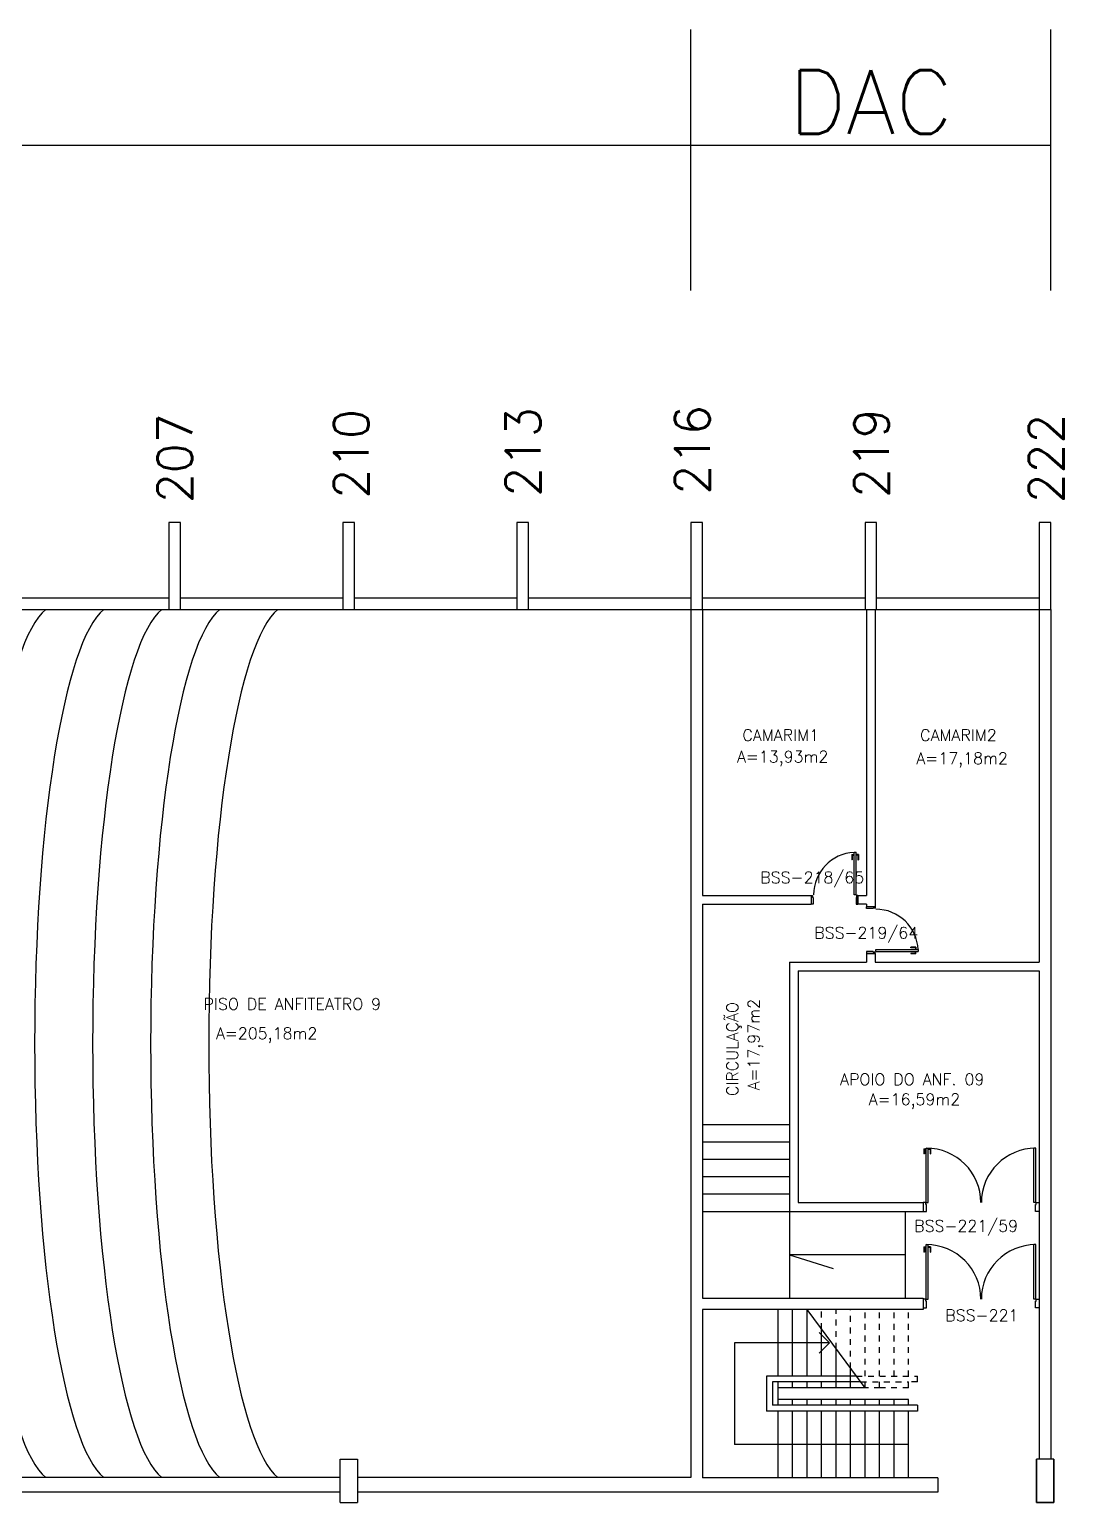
# Model space of a CAD drawing. Extents: x -248 to -11, y 347 to 447.
# Drawn here: x -29.67 to -11.85, y 416.63 to 442.03 of the extents above; entities that cross this region are included whole.
import ezdxf
from ezdxf.enums import TextEntityAlignment as Align

# ---------------------------------------------------------------- set-up
doc = ezdxf.new("R2010")
doc.units = 0
doc.header["$LTSCALE"] = 0.02
doc.header["$MEASUREMENT"] = 0
doc.header["$PDMODE"] = 99
doc.linetypes.add('HIDDEN2', pattern=[0.1875, 0.125, -0.0625])
doc.layers.get('0').update_dxf_attribs({"linetype": 'CONTINUOUS'})
doc.layers.get('DEFPOINTS').update_dxf_attribs({"linetype": 'CONTINUOUS'})
for name, color, linetype in [('ALV', 2, 'CONTINUOUS'), ('AREA', 2, 'CONTINUOUS'), ('ESC', 1, 'CONTINUOUS'), ('ESQ', 1, 'CONTINUOUS'), ('ESTR', 3, 'CONTINUOUS'), ('LAYOUT-ANF', 1, 'CONTINUOUS'), ('NOPILAR1', 2, 'CONTINUOUS'), ('PISO', 1, 'CONTINUOUS'), ('TEXTO', 2, 'CONTINUOUS'), ('TEXTO-CENTRO-CUSTO', 2, 'CONTINUOUS'), ('TEXTO-ENDEREÇO', 2, 'CONTINUOUS')]:
    doc.layers.add(name, color=color, linetype=linetype)
doc.styles.add('1', font='romans.shx', dxfattribs={"height": 1.1})
doc.styles.add('NOPILAR', font='simplex.shx', dxfattribs={"height": 0.6})
doc.styles.add('UNB-100', font='simplex.shx', dxfattribs={"height": 0.2})
doc.styles.add('UNB-100-1', font='simplex.shx', dxfattribs={"height": 0.2})
doc.dimstyles.new('1-600', dxfattribs={"dimtxt": 1.1, "dimasz": 2.5, "dimexe": 2, "dimexo": 4, "dimgap": 0.2, "dimtad": 1, "dimdec": 0, "dimzin": 4, "dimdsep": 46, "dimlunit": 6, "dimtxsty": '1', "dimblk1": 'NONE', "dimblk2": 'NONE', "dimsah": 1, "dimcen": 0, "dimclrd": 2, "dimclre": 2, "dimclrt": 2, "dimadec": 0, "dimazin": 0, "dimtfac": 1, "dimtdec": 0, "dimtmove": 2, "dimatfit": 3, "dimldrblk": 'NONE', "dimfxl": 0, "dimtolj": 1, "dimtzin": 0, "dimarcsym": 0})

# ---------------------------------------------------------------- blocks, each defined once
blk = doc.blocks.new('PILAR-SSS')
blk.add_lwpolyline([(0, 0), (0, -1.5), (0.2, -1.5), (0.2, 0)], close=True)
blk = doc.blocks.new('ESCB-SSS')
at = {"layer": 'ESC'}
for p, q in [((1.3, 1.752), (1.3, 2.902)), ((1.55, 1.752), (1.55, 2.902)), ((2.8, 1.552), (1.8, 2.902)), ((1.8, 1.752), (1.8, 2.902)), ((2.05, 1.752), (2.05, 2.565)), ((0.55, 2.327), (0.55, 0.575)), ((2.187, 2.327), (0.55, 2.327)), ((2.187, 2.327), (2.011, 2.504)), ((2.187, 2.327), (2.011, 2.15)), ((2.3, 1.552), (2.3, 2.227)), ((2.55, 1.552), (2.55, 1.89)), ((2.652, 1.752), (1.102, 1.752)), ((1.102, 1.752), (1.102, 1.149)), ((2.726, 1.652), (1.202, 1.652)), ((1.202, 1.652), (1.202, 1.249)), ((1.3, 1.249), (1.3, 1.652)), ((2.059, 1.552), (1.3, 1.552)), ((1.55, 1.552), (1.55, 1.652)), ((1.8, 1.552), (1.8, 1.652)), ((2.05, 1.552), (2.05, 1.652)), ((2.8, 1.552), (2.059, 1.552)), ((2.8, 1.552), (2.8, 1.652)), ((3.55, 1.349), (1.3, 1.349)), ((1.55, 1.249), (1.55, 1.349)), ((1.8, 1.249), (1.8, 1.349)), ((2.05, 1.249), (2.05, 1.349)), ((2.3, 1.249), (2.3, 1.349)), ((3.702, 1.149), (1.102, 1.149)), ((3.702, 1.249), (1.202, 1.249)), ((1.3, 0.002), (1.3, 1.149)), ((1.55, 0.002), (1.55, 1.149)), ((1.8, 0.002), (1.8, 1.149)), ((2.05, 0.002), (2.05, 1.149)), ((2.3, 0.002), (2.3, 1.149)), ((2.55, 0.002), (2.55, 1.149)), ((2.8, 0.002), (2.8, 1.149)), ((3.05, 0.002), (3.05, 1.149)), ((3.3, 0.002), (3.3, 1.149)), ((3.55, 0.002), (3.55, 1.149)), ((3.55, 0.575), (0.55, 0.575))]:
    blk.add_line(p, q, dxfattribs=at)
at = {"layer": 'ESC', "linetype": 'HIDDEN2'}
for p, q in [((2.05, 2.565), (2.05, 2.902)), ((2.3, 2.227), (2.3, 2.902)), ((2.55, 1.89), (2.55, 2.902)), ((2.8, 1.752), (2.8, 2.902)), ((3.05, 1.752), (3.05, 2.902)), ((3.3, 1.752), (3.3, 2.902)), ((3.55, 1.752), (3.55, 2.902)), ((2.652, 1.752), (3.702, 1.752)), ((2.726, 1.652), (3.55, 1.652)), ((3.057, 1.552), (2.8, 1.552)), ((3.05, 1.552), (3.05, 1.652)), ((3.55, 1.552), (3.057, 1.552)), ((3.55, 1.552), (3.55, 1.652)), ((3.702, 1.652), (3.55, 1.652)), ((3.702, 1.652), (3.702, 1.752)), ((2.55, 1.249), (2.55, 1.349)), ((2.8, 1.249), (2.8, 1.349)), ((3.05, 1.249), (3.05, 1.349)), ((3.3, 1.249), (3.3, 1.349)), ((3.55, 1.249), (3.55, 1.349)), ((3.702, 1.249), (3.702, 1.149))]:
    blk.add_line(p, q, dxfattribs=at)
blk = doc.blocks.new('PTDP-SSS')
for p, q in [((0.055, 1.015), (0.09, 1.015)), ((0.055, 0.075), (0.055, 1.015)), ((0.09, 0.075), (0.09, 1.015)), ((1.91, 0.075), (1.91, 1.015)), ((1.945, 1.015), (1.91, 1.015)), ((1.945, 0.075), (1.945, 1.015)), ((0.05, 0.075), (0, 0.075)), ((0, 0.075), (0, -0.075)), ((0.05, 0.04), (0.05, 0.075)), ((0.06, 0.04), (0.05, 0.04)), ((0.055, 0.075), (0.09, 0.075)), ((0.06, -0.075), (0.06, 0.04)), ((1.945, 0.075), (1.91, 0.075)), ((1.94, -0.075), (1.94, 0.04)), ((1.94, 0.04), (1.95, 0.04)), ((1.95, 0.04), (1.95, 0.075)), ((1.95, 0.075), (2, 0.075)), ((2, 0.075), (2, -0.075)), ((0, -0.075), (0.06, -0.075)), ((2, -0.075), (1.94, -0.075))]:
    blk.add_line(p, q)
for centre, start, end in [((0.055, 0.075), 0, 90), ((1.945, 0.075), 90, 180)]:
    blk.add_arc(centre, 0.94, start, end)
blk = doc.blocks.new('*D64')
at = {"color": 2, "linetype": 'ByBlock'}
for p, q in [((-30.269, 437.53), (-30.269, 442.03)), ((-18.269, 440.03), (-30.269, 440.03))]:
    blk.add_line(p, q, dxfattribs=at)
at = {"layer": 'DEFPOINTS', "color": 0, "linetype": 'ByBlock'}
for p in [(-30.269, 440.03), (-30.269, 433.53), (-18.269, 433.53)]:
    blk.add_point(p, dxfattribs=at)
blk = doc.blocks.new('_NONE')
at = {"color": 0, "linetype": 'ByBlock'}
blk.add_circle((0, 0), 0.25, dxfattribs=at)
blk = doc.blocks.new('*D62')
at = {"color": 2, "linetype": 'ByBlock'}
for p, q in [((-18.269, 437.53), (-18.269, 442.03)), ((-12.069, 437.53), (-12.069, 442.03)), ((-12.069, 440.03), (-18.269, 440.03))]:
    blk.add_line(p, q, dxfattribs=at)
at = {"layer": 'DEFPOINTS', "color": 0, "linetype": 'ByBlock'}
for p in [(-18.269, 440.03), (-18.269, 433.53), (-12.069, 433.53)]:
    blk.add_point(p, dxfattribs=at)
at = {"color": 2, "linetype": 'ByBlock', "insert": (-15.169, 440.78), "char_height": 1.1, "attachment_point": 5, "style": '1'}
blk.add_mtext('\\A1;DAC', dxfattribs=at)
blk = doc.blocks.new('PD80-SSS')
at = {"color": 1}
for p, q in [((-0.777, 0.01), (-0.777, -0.03)), ((-0.777, 0.01), (-0.687, 0.01)), ((-0.687, 0), (-0.687, 0.01)), ((-0.777, -0.105), (-0.777, -0.065)), ((-0.777, -0.105), (-0.687, -0.105)), ((-0.767, 0), (-0.767, -0.03)), ((-0.767, 0), (-0.687, 0)), ((-0.767, -0.095), (-0.767, -0.065)), ((-0.767, -0.095), (-0.687, -0.095)), ((-0.687, -0.095), (-0.687, -0.105))]:
    blk.add_line(p, q, dxfattribs=at)
at = {"color": 2}
for p, q in [((-0.075, 0), (0.075, 0)), ((0.075, -0.03), (0.075, 0)), ((-0.817, -0.065), (-0.817, -0.03)), ((-0.085, -0.03), (-0.817, -0.03)), ((-0.085, -0.065), (-0.817, -0.065)), ((-0.085, -0.03), (-0.085, -0.065)), ((-0.075, 0), (-0.075, -0.02)), ((-0.075, -0.02), (-0.04, -0.02)), ((-0.04, -0.03), (-0.04, -0.02)), ((-0.04, -0.03), (0.075, -0.03)), ((-0.075, -0.781), (-0.04, -0.781)), ((-0.075, -0.801), (-0.075, -0.781)), ((-0.075, -0.801), (0.075, -0.801)), ((-0.075, -0.802), (0.075, -0.802)), ((-0.04, -0.771), (0.075, -0.771)), ((-0.04, -0.771), (-0.04, -0.781)), ((0.075, -0.771), (0.075, -0.801))]:
    blk.add_line(p, q, dxfattribs=at)
at = {"color": 1}
blk.add_arc((-0.085, -0.03), 0.731, 182.6571, 270, dxfattribs=at)

msp = doc.modelspace()

# ---------------------------------------------------------------- linework, layer by layer
at = {"layer": 'ALV'}
for p, q in [((-30.069, 432.23), (-27.269, 432.23)), ((-27.069, 432.23), (-24.269, 432.23)), ((-24.069, 432.23), (-21.269, 432.23)), ((-21.069, 432.23), (-18.269, 432.23)), ((-18.069, 432.23), (-15.269, 432.23)), ((-15.069, 432.23), (-12.269, 432.23)), ((-30.069, 432.03), (-27.269, 432.03)), ((-27.069, 432.03), (-24.269, 432.03)), ((-24.069, 432.03), (-21.269, 432.03)), ((-21.069, 432.03), (-18.269, 432.03)), ((-18.269, 432.03), (-18.269, 417.058)), ((-18.069, 432.03), (-18.069, 427.098)), ((-18.069, 432.03), (-15.269, 432.03)), ((-15.244, 432.03), (-15.244, 427.098)), ((-15.094, 432.03), (-15.094, 426.9)), ((-15.069, 432.03), (-12.269, 432.03)), ((-12.269, 432.03), (-12.269, 425.948)), ((-12.069, 432.03), (-12.069, 417.377)), ((-18.069, 427.098), (-16.196, 427.098)), ((-16.196, 427.098), (-16.196, 426.948)), ((-15.394, 426.948), (-15.394, 427.098)), ((-15.394, 427.098), (-15.244, 427.098)), ((-18.069, 426.948), (-16.196, 426.948)), ((-18.069, 426.948), (-18.069, 420.149)), ((-15.244, 426.948), (-15.394, 426.948)), ((-15.244, 426.948), (-15.244, 426.9)), ((-15.094, 426.9), (-15.244, 426.9)), ((-15.244, 426.098), (-15.094, 426.098)), ((-15.244, 426.098), (-15.244, 425.948)), ((-15.094, 426.098), (-15.094, 425.948)), ((-16.569, 425.948), (-16.569, 421.649)), ((-16.569, 425.948), (-15.244, 425.948)), ((-16.419, 425.798), (-16.419, 421.799)), ((-16.419, 425.798), (-12.269, 425.798)), ((-15.094, 425.948), (-12.269, 425.948)), ((-12.269, 425.798), (-12.269, 417.377)), ((-16.419, 421.799), (-14.269, 421.799)), ((-14.269, 421.799), (-14.269, 421.649)), ((-16.569, 421.649), (-14.269, 421.649)), ((-18.069, 420.149), (-14.269, 420.149)), ((-18.069, 419.954), (-18.069, 417.055)), ((-14.269, 419.954), (-18.069, 419.954)), ((-14.269, 420.149), (-14.269, 419.954)), ((-24.316, 417.058), (-30.016, 417.058)), ((-18.269, 417.058), (-24.016, 417.058)), ((-14.016, 417.055), (-18.069, 417.055)), ((-14.016, 417.055), (-14.016, 416.808)), ((-24.316, 416.808), (-30.016, 416.808)), ((-14.016, 416.808), (-24.016, 416.808))]:
    msp.add_line(p, q, dxfattribs=at)
at = {"layer": 'ESQ'}
for p, q in [((-14.254, 422.728), (-14.254, 422.638)), ((-14.254, 422.728), (-14.214, 422.728)), ((-14.244, 422.718), (-14.244, 422.638)), ((-14.244, 422.718), (-14.214, 422.718)), ((-14.139, 422.728), (-14.179, 422.728)), ((-14.149, 422.718), (-14.179, 422.718)), ((-14.149, 422.718), (-14.149, 422.638)), ((-14.139, 422.728), (-14.139, 422.638)), ((-14.244, 422.638), (-14.254, 422.638)), ((-14.149, 422.638), (-14.139, 422.638)), ((-14.254, 421.034), (-14.254, 420.944)), ((-14.254, 421.034), (-14.214, 421.034)), ((-14.244, 420.944), (-14.254, 420.944)), ((-14.244, 421.024), (-14.244, 420.944)), ((-14.244, 421.024), (-14.214, 421.024)), ((-14.139, 421.034), (-14.179, 421.034)), ((-14.149, 421.024), (-14.179, 421.024)), ((-14.149, 421.024), (-14.149, 420.944)), ((-14.149, 420.944), (-14.139, 420.944)), ((-14.139, 421.034), (-14.139, 420.944))]:
    msp.add_line(p, q, dxfattribs=at)
at = {"layer": 'ESTR'}
for p, q in [((-24.316, 417.377), (-24.016, 417.377)), ((-24.316, 416.627), (-24.316, 417.377)), ((-24.016, 417.377), (-24.016, 416.627)), ((-12.016, 417.377), (-12.316, 417.377)), ((-12.316, 417.377), (-12.316, 416.627)), ((-12.316, 416.627), (-12.316, 417.377)), ((-12.016, 416.627), (-12.016, 417.377)), ((-12.016, 417.377), (-12.016, 416.627)), ((-24.316, 416.627), (-24.017, 416.627)), ((-12.016, 416.627), (-12.316, 416.627)), ((-12.316, 416.627), (-12.017, 416.627))]:
    msp.add_line(p, q, dxfattribs=at)
at = {"layer": 'LAYOUT-ANF'}
for centre, ratio, start_param, end_param in [((-29.182, 424.544), 0.185146, 6.432799, 9.275166), ((-28.182, 424.544), 0.185102, 6.432799, 9.275166), ((-27.182, 424.544), 0.185063, 6.432799, 9.275166), ((-26.182, 424.544), 0.18503, 6.432799, 9.275166), ((-25.182, 424.544), 0.185001, 0.149614, 2.991981)]:
    msp.add_ellipse(centre, major_axis=(0, 7.57), ratio=ratio, start_param=start_param, end_param=end_param, dxfattribs=at)
at = {"layer": 'PISO'}
for p, q in [((-18.069, 423.149), (-16.569, 423.149)), ((-18.069, 422.849), (-16.569, 422.849)), ((-18.069, 422.549), (-16.569, 422.549)), ((-18.069, 422.249), (-16.569, 422.249)), ((-18.069, 421.949), (-16.569, 421.949)), ((-18.069, 421.649), (-16.569, 421.649)), ((-16.569, 421.649), (-16.569, 420.149)), ((-14.569, 420.149), (-14.569, 421.649)), ((-14.569, 420.899), (-16.569, 420.899)), ((-16.569, 420.899), (-15.816, 420.665))]:
    msp.add_line(p, q, dxfattribs=at)

# ---------------------------------------------------------------- block references
at = {"layer": 'ALV'}
msp.add_blockref('ESCB-SSS', (-18.069, 417.055), dxfattribs=at)
at = {"layer": 'ESQ'}
for p, rotation in [((-15.394, 427.023), 270.0000000235032), ((-15.169, 426.098), 180)]:
    msp.add_blockref('PD80-SSS', p, dxfattribs=dict(at, rotation=rotation))
for p in [(-14.269, 421.724), (-14.269, 420.06)]:
    msp.add_blockref('PTDP-SSS', p, dxfattribs=at)
at = {"layer": 'ESTR'}
for p in [(-27.269, 433.53), (-24.269, 433.53), (-21.269, 433.53), (-18.269, 433.53), (-15.269, 433.53), (-12.269, 433.53)]:
    msp.add_blockref('PILAR-SSS', p, dxfattribs=at)

# ---------------------------------------------------------------- texts
at = {"layer": 'AREA', "style": 'UNB-100'}
for s, p in [('A=13,93m2', (-17.477, 429.389)), ('A=17,18m2', (-14.384, 429.362)), ('A=205,18m2', (-26.458, 424.618)), ('A=16,59m2', (-15.205, 423.48))]:
    msp.add_text(s, height=0.2, dxfattribs=at).set_placement(p)
msp.add_text('A=17,97m2', height=0.2, rotation=90, dxfattribs=at).set_placement((-17.088, 423.734))
at = {"layer": 'NOPILAR1', "style": 'NOPILAR'}
for s, p in [('210', (-23.825, 433.939)), ('213', (-20.865, 433.971)), ('216', (-17.946, 434.008)), ('207', (-26.867, 433.864)), ('219', (-14.859, 433.952)), ('222', (-11.848, 433.86))]:
    msp.add_text(s, height=0.6, rotation=90, dxfattribs=at).set_placement(p)
at = {"layer": 'TEXTO', "style": 'UNB-100'}
for s, p in [('CAMARIM1', (-17.383, 429.76)), ('CAMARIM2', (-14.32, 429.76)), ('PISO DE ANFITEATRO 9', (-26.671, 425.123)), ('APOIO DO ANF. 09', (-15.699, 423.825))]:
    msp.add_text(s, height=0.2, dxfattribs=at).set_placement(p)
msp.add_text('CIRCULAÇÃO', height=0.2, rotation=90, dxfattribs=at).set_placement((-17.457, 423.637))
at = {"layer": 'TEXTO-ENDEREÇO', "style": 'UNB-100-1'}
for s, p in [('BSS-218/65', (-16.179, 427.306)), ('BSS-219/64', (-15.249, 426.352)), ('BSS-221/59', (-13.527, 421.298)), ('BSS-221', (-13.255, 419.756))]:
    msp.add_text(s, height=0.2, rotation=0, dxfattribs=at).set_placement(p, align=Align.CENTER)

# ---------------------------------------------------------------- dimensions: what is measured, and where the dimension line sits
at = {"layer": 'TEXTO-CENTRO-CUSTO'}
dim = msp.add_linear_dim(base=(-30.269, 440.03), p1=(-18.269, 433.53), p2=(-30.269, 433.53), text=' ', dimstyle='1-600', override={"dimse1": 1}, dxfattribs=at)
dim.commit()
dim.dimension.update_dxf_attribs({"geometry": '*D64', "text_midpoint": (-24.269, 440.03)})
dim = msp.add_aligned_dim(p1=(-12.069, 433.53), p2=(-18.269, 433.53), distance=-6.5, text='DAC', dimstyle='1-600', dxfattribs=at)
dim.commit()
dim.dimension.update_dxf_attribs({"geometry": '*D62', "text_midpoint": (-15.169, 440.78)})

doc.saveas('drawing.dxf')
